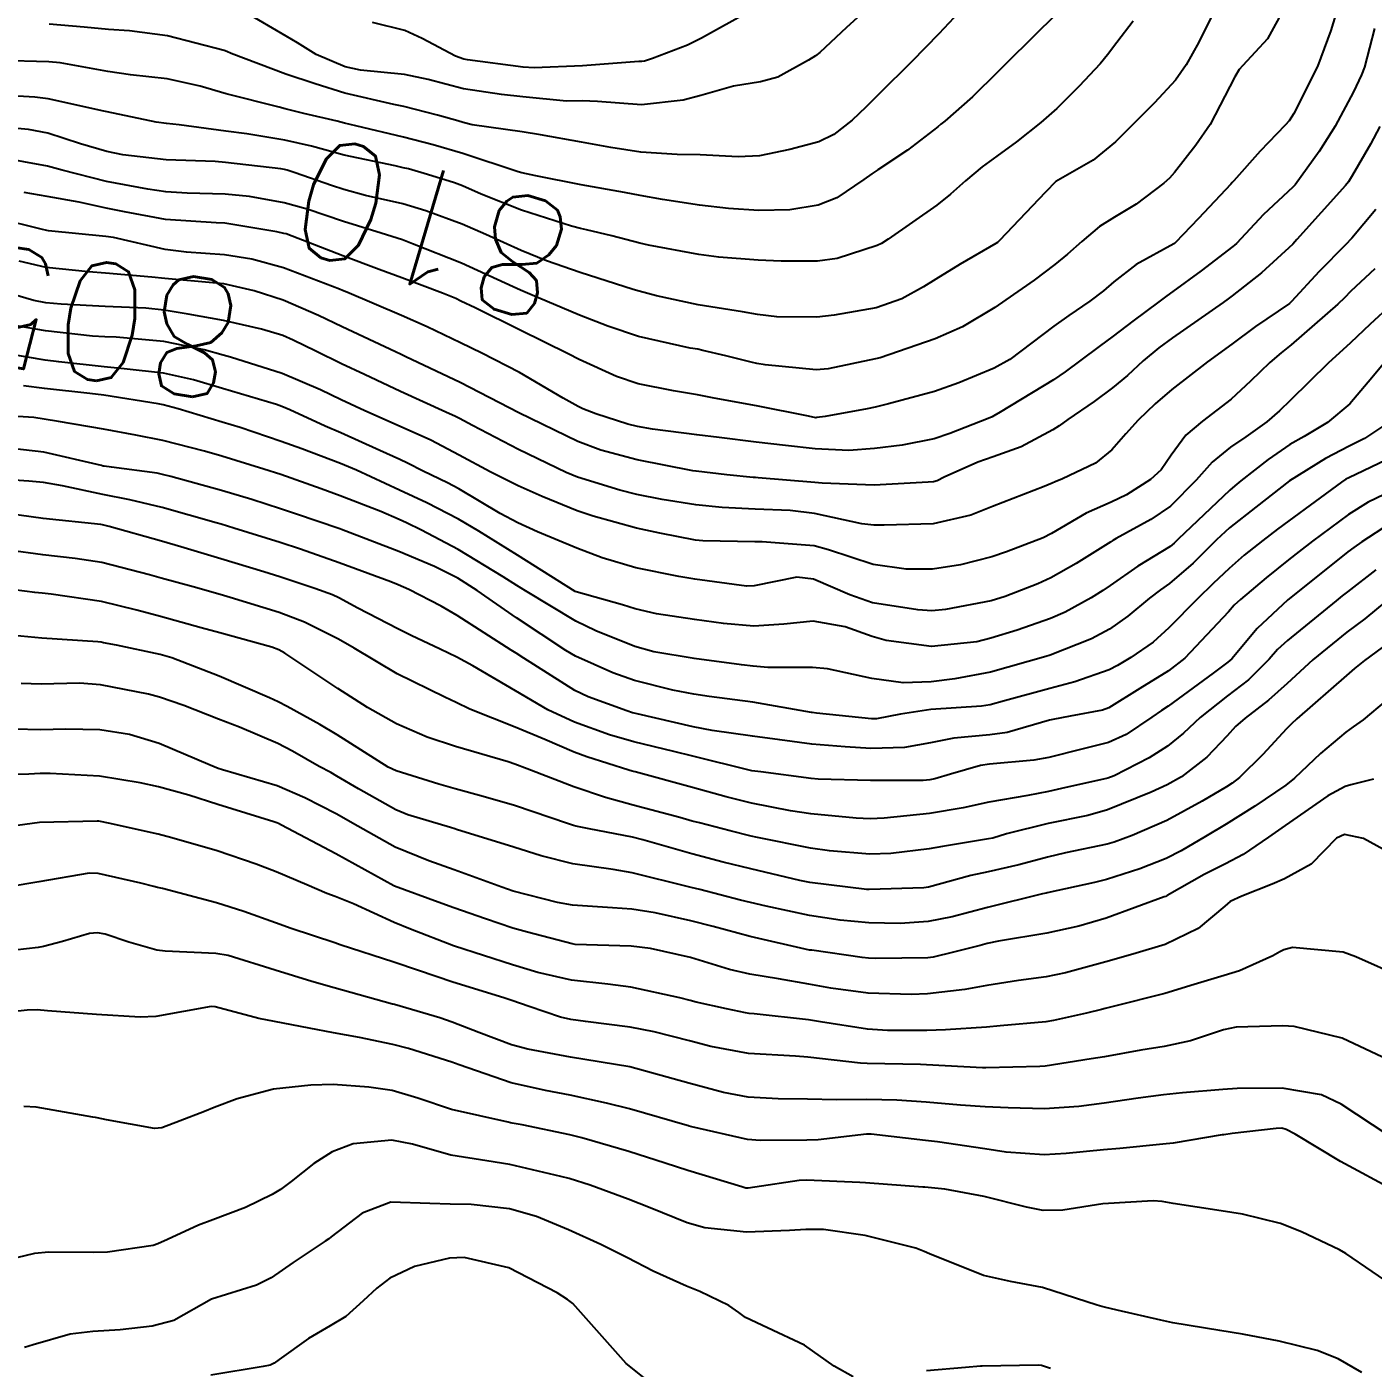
# Model space of a CAD drawing. Header units: metres. Extents: x 307586 to 320046, y 7427249 to 7434250.
# Drawn here: x 319478.85 to 319524.25, y 7429033.68 to 7429078.89 of the extents above; entities that cross this region are included whole.
import ezdxf
from ezdxf.enums import TextEntityAlignment as Align

# ---------------------------------------------------------------- set-up
doc = ezdxf.new("R2010")
doc.units = ezdxf.units.M
doc.header["$MEASUREMENT"] = 0
for name, color, linetype in [('Cotas', 45, 'Continuous'), ('Curvas de Nivel 1m', 11, 'Continuous'), ('Curvas de Nivel 5m', 15, 'Continuous')]:
    doc.layers.add(name, color=color, linetype=linetype)
doc.styles.add('Style-STANDARD', font='STANDARD.shx')

msp = doc.modelspace()

# ---------------------------------------------------------------- linework, layer by layer
at = {"layer": 'Curvas de Nivel 1m', "flags": 128}
for points, elevation in [([(319513.61, 7429079.367), (319511.902, 7429077.685), (319511.59, 7429077.377), (319510.742, 7429076.538), (319509.804, 7429075.708), (319509.673, 7429075.607), (319509.57, 7429075.526), (319508.546, 7429074.737), (319507.548, 7429074.071), (319507.349, 7429073.938), (319507.079, 7429073.745), (319506.161, 7429073.13), (319505.534, 7429072.885), (319504.575, 7429072.727), (319503.532, 7429072.704), (319502.509, 7429072.771), (319501.534, 7429072.886), (319500.284, 7429073.074), (319499.537, 7429073.207), (319499.007, 7429073.308), (319497.54, 7429073.562), (319496.009, 7429073.875), (319495.544, 7429073.973), (319495.417, 7429074.009), (319493.55, 7429074.617), (319492.549, 7429074.911), (319491.555, 7429075.173), (319489.95, 7429075.555), (319489.56, 7429075.648), (319489.313, 7429075.707), (319488.193, 7429075.971), (319487.565, 7429076.127), (319487.365, 7429076.183), (319485.572, 7429076.634), (319484.698, 7429076.887), (319483.58, 7429077.136), (319482.345, 7429077.275), (319481.583, 7429077.386), (319479.977, 7429077.677), (319479.588, 7429077.717), (319477.928, 7429077.755)], 812), ([(319521.276, 7429079.573), (319520.691, 7429078.491), (319519.854, 7429077.587), (319519.728, 7429077.452), (319519.589, 7429077.211), (319518.752, 7429075.602), (319518.271, 7429074.9), (319517.548, 7429073.985), (319517.381, 7429073.786), (319517.195, 7429073.623), (319516.255, 7429072.914), (319515.531, 7429072.479), (319515.017, 7429072.156), (319514.425, 7429071.651), (319513.947, 7429071.225), (319513.511, 7429070.882), (319512.816, 7429070.357), (319511.864, 7429069.684), (319511.49, 7429069.429), (319510.406, 7429068.779), (319509.48, 7429068.37), (319507.63, 7429067.738), (319507.472, 7429067.697), (319505.867, 7429067.358), (319505.469, 7429067.334), (319503.744, 7429067.503), (319503.471, 7429067.548), (319503.277, 7429067.589), (319502.416, 7429067.796), (319501.65, 7429067.983), (319501.475, 7429068.021), (319501.222, 7429068.065), (319499.479, 7429068.457), (319498.44, 7429068.803), (319497.486, 7429069.177), (319495.812, 7429069.877), (319495.495, 7429070.018), (319495.254, 7429070.125), (319493.508, 7429070.921), (319491.86, 7429071.582), (319491.52, 7429071.707), (319490.804, 7429071.937), (319489.527, 7429072.335), (319488.307, 7429072.745), (319487.533, 7429072.964), (319486.359, 7429073.168), (319485.535, 7429073.249), (319484.26, 7429073.289), (319483.536, 7429073.331), (319482.928, 7429073.42), (319481.539, 7429073.673), (319480.038, 7429074.065), (319479.544, 7429074.2), (319477.94, 7429074.487)], 809), ([(319523.055, 7429079.548), (319522.824, 7429078.77), (319522.371, 7429077.558), (319521.577, 7429075.967), (319521.419, 7429075.727), (319521.278, 7429075.573), (319520.435, 7429074.706), (319519.545, 7429073.701), (319519.494, 7429073.641), (319519.452, 7429073.591), (319518.36, 7429072.436), (319517.583, 7429071.619), (319517.55, 7429071.592), (319517.522, 7429071.574), (319516.261, 7429070.883), (319515.503, 7429070.295), (319515.154, 7429069.988), (319514.694, 7429069.648), (319513.983, 7429069.16), (319513.484, 7429068.796), (319511.998, 7429067.682), (319511.47, 7429067.386), (319510.275, 7429066.891), (319509.462, 7429066.6), (319507.905, 7429066.181), (319507.456, 7429066.071), (319507.184, 7429066.014), (319505.773, 7429065.757), (319505.493, 7429065.719), (319505.452, 7429065.716), (319505.212, 7429065.762), (319503.456, 7429066.11), (319502.033, 7429066.376), (319501.46, 7429066.481), (319500.658, 7429066.621), (319499.463, 7429066.857), (319498.73, 7429067.109), (319497.47, 7429067.682), (319497.104, 7429067.864), (319495.481, 7429068.664), (319493.97, 7429069.414), (319493.49, 7429069.648), (319493.317, 7429069.729), (319492.868, 7429069.909), (319491.5, 7429070.427), (319490.735, 7429070.707), (319489.511, 7429071.17), (319487.59, 7429071.911), (319487.522, 7429071.931), (319487.28, 7429071.982), (319485.526, 7429072.269), (319485.239, 7429072.29), (319483.527, 7429072.403), (319482.139, 7429072.651), (319481.53, 7429072.785), (319480.614, 7429072.977), (319479.534, 7429073.169), (319478.757, 7429073.304)], 808), ([(319507.457, 7429079.742), (319506.491, 7429078.865), (319505.596, 7429078.033), (319505.442, 7429077.914), (319505.207, 7429077.764), (319504.17, 7429077.191), (319503.586, 7429077.039), (319502.682, 7429076.891), (319501.581, 7429076.583), (319500.98, 7429076.415), (319499.577, 7429076.262), (319498.098, 7429076.379), (319497.571, 7429076.393), (319497.044, 7429076.392), (319495.573, 7429076.531), (319494.852, 7429076.609), (319493.577, 7429076.806), (319492.384, 7429077.115), (319491.583, 7429077.291), (319490.097, 7429077.433), (319489.587, 7429077.543), (319488.608, 7429077.965), (319487.973, 7429078.35), (319487.599, 7429078.576), (319486.211, 7429079.39)], 814), ([(319516.153, 7429079.089), (319515.6, 7429078.367), (319515.288, 7429077.951), (319515.041, 7429077.646), (319514.34, 7429076.898), (319513.578, 7429076.14), (319513.046, 7429075.668), (319512.226, 7429075.017), (319511.556, 7429074.53), (319511.07, 7429074.175), (319510.497, 7429073.7), (319509.996, 7429073.247), (319509.535, 7429072.881), (319507.89, 7429071.734), (319507.667, 7429071.591), (319507.52, 7429071.521), (319506.179, 7429071.087), (319505.511, 7429070.998), (319504.285, 7429070.998), (319503.512, 7429071.032), (319502.189, 7429071.123), (319501.514, 7429071.213), (319499.814, 7429071.532), (319499.519, 7429071.601), (319498.581, 7429071.844), (319497.722, 7429072.054), (319497.525, 7429072.096), (319497.221, 7429072.168), (319495.531, 7429072.712), (319494.173, 7429073.257), (319493.539, 7429073.533), (319493.271, 7429073.635), (319492.365, 7429073.918), (319491.719, 7429074.101), (319491.545, 7429074.144), (319491.273, 7429074.205), (319489.549, 7429074.566), (319488.452, 7429074.867), (319487.554, 7429075.076), (319486.267, 7429075.282), (319485.557, 7429075.379), (319483.986, 7429075.588), (319483.559, 7429075.631), (319483.209, 7429075.675), (319481.563, 7429076.025), (319481.445, 7429076.051), (319479.569, 7429076.462), (319479.124, 7429076.522), (319477.571, 7429076.617)], 811), ([(319510.114, 7429079.199), (319509.602, 7429078.662), (319508.692, 7429077.724), (319507.582, 7429076.626), (319507.138, 7429076.184), (319506.679, 7429075.749), (319506.058, 7429075.262), (319505.562, 7429075.015), (319504.575, 7429074.753), (319503.554, 7429074.541), (319502.835, 7429074.51), (319501.555, 7429074.583), (319500.785, 7429074.588), (319499.556, 7429074.671), (319498.541, 7429074.828), (319497.554, 7429075.008), (319496.175, 7429075.255), (319495.558, 7429075.353), (319493.863, 7429075.594), (319493.561, 7429075.669), (319493.379, 7429075.721), (319492.695, 7429075.913), (319491.567, 7429076.209), (319491.224, 7429076.278), (319489.574, 7429076.662), (319488.577, 7429076.966), (319487.583, 7429077.3), (319485.739, 7429077.999), (319485.593, 7429078.058), (319485.505, 7429078.09), (319483.599, 7429078.587), (319482.314, 7429078.754), (319481.6, 7429078.803), (319480.783, 7429078.876), (319479.602, 7429078.978)], 813), ([(319524.297, 7429078.842), (319523.959, 7429077.536), (319523.858, 7429077.27), (319523.584, 7429076.696), (319522.966, 7429075.549), (319522.428, 7429074.689), (319521.622, 7429073.569), (319521.542, 7429073.487), (319520.551, 7429072.561), (319519.636, 7429071.589), (319519.577, 7429071.535), (319519.521, 7429071.486), (319518.451, 7429070.664), (319517.498, 7429069.97), (319517.292, 7429069.826), (319517.021, 7429069.625), (319516.15, 7429068.969), (319515.481, 7429068.464), (319515.007, 7429068.115), (319514.394, 7429067.651), (319513.866, 7429067.259), (319513.466, 7429066.997), (319511.671, 7429065.903), (319511.454, 7429065.775), (319511.397, 7429065.747), (319511.264, 7429065.692), (319509.972, 7429065.178), (319509.442, 7429065.005), (319508.371, 7429064.794), (319507.437, 7429064.678), (319506.57, 7429064.615), (319505.436, 7429064.661), (319504.43, 7429064.778), (319503.44, 7429064.895), (319502.194, 7429065.046), (319501.443, 7429065.136), (319499.945, 7429065.325), (319499.447, 7429065.415), (319499.115, 7429065.502), (319498.035, 7429065.851), (319497.601, 7429066.013), (319497.446, 7429066.089), (319496.939, 7429066.377), (319495.463, 7429067.234), (319494.191, 7429067.893), (319493.476, 7429068.242), (319492.345, 7429068.781), (319491.485, 7429069.158), (319489.641, 7429069.949), (319489.494, 7429070.007), (319489.399, 7429070.047), (319487.505, 7429070.764), (319486.441, 7429071.058), (319485.511, 7429071.207), (319484.232, 7429071.293), (319483.513, 7429071.383), (319481.778, 7429071.787), (319481.52, 7429071.829), (319479.577, 7429072.015), (319479.522, 7429072.024), (319479.331, 7429072.073), (319477.868, 7429072.436)], 807), ([(319524.47, 7429075.531), (319524.159, 7429074.939), (319523.548, 7429073.888), (319523.415, 7429073.672), (319523.311, 7429073.543), (319521.679, 7429071.722), (319521.541, 7429071.57), (319520.487, 7429070.601), (319519.496, 7429069.821), (319519.365, 7429069.721), (319519.189, 7429069.595), (319517.481, 7429068.41), (319517.026, 7429068.076), (319516.498, 7429067.63), (319515.962, 7429067.141), (319515.464, 7429066.72), (319514.841, 7429066.264), (319513.956, 7429065.655), (319513.662, 7429065.446), (319513.448, 7429065.305), (319512.382, 7429064.733), (319511.433, 7429064.395), (319510.913, 7429064.213), (319509.788, 7429063.706), (319509.544, 7429063.587), (319509.421, 7429063.555), (319509.247, 7429063.538), (319507.42, 7429063.445), (319505.666, 7429063.512), (319505.421, 7429063.531), (319503.508, 7429063.693), (319503.422, 7429063.695), (319503.343, 7429063.702), (319502.453, 7429063.795), (319501.424, 7429063.908), (319501.31, 7429063.926), (319499.43, 7429064.296), (319498.204, 7429064.618), (319497.433, 7429064.909), (319495.443, 7429065.88), (319493.458, 7429066.903), (319491.627, 7429067.771), (319491.472, 7429067.842), (319491.279, 7429067.932), (319489.481, 7429068.776), (319488.682, 7429069.159), (319487.49, 7429069.676), (319486.516, 7429069.99), (319485.496, 7429070.224), (319485.243, 7429070.256), (319483.499, 7429070.41), (319483.068, 7429070.458), (319481.501, 7429070.593), (319480.929, 7429070.629), (319479.504, 7429070.779), (319478.593, 7429070.997)], 806), ([(319524.308, 7429070.735), (319523.499, 7429069.977), (319523.279, 7429069.76), (319523.061, 7429069.546), (319521.479, 7429068.167), (319521.147, 7429067.902), (319520.759, 7429067.577), (319520.108, 7429066.942), (319519.46, 7429066.335), (319518.491, 7429065.604), (319517.932, 7429065.127), (319517.435, 7429064.457), (319517.096, 7429063.955), (319516.74, 7429063.627), (319515.934, 7429063.119), (319515.415, 7429062.869), (319514.566, 7429062.494), (319513.404, 7429061.81), (319513.116, 7429061.664), (319511.883, 7429061.195), (319511.393, 7429061.029), (319510.335, 7429060.754), (319509.386, 7429060.612), (319508.502, 7429060.608), (319507.388, 7429060.772), (319505.888, 7429061.263), (319505.397, 7429061.395), (319503.648, 7429061.528), (319503.399, 7429061.529), (319501.645, 7429061.561), (319501.4, 7429061.591), (319500.195, 7429061.822), (319499.405, 7429061.997), (319497.948, 7429062.392), (319497.41, 7429062.573), (319496.229, 7429063.058), (319495.418, 7429063.415), (319494.478, 7429063.889), (319493.428, 7429064.457), (319492.472, 7429064.953), (319491.438, 7429065.42), (319490.249, 7429065.942), (319489.448, 7429066.316), (319488.755, 7429066.659), (319487.461, 7429067.211), (319485.715, 7429067.752), (319485.47, 7429067.823), (319484.832, 7429068.006), (319483.476, 7429068.29), (319481.858, 7429068.425), (319481.477, 7429068.44), (319481.065, 7429068.466), (319479.479, 7429068.639), (319478.248, 7429068.856)], 804), ([(319524.853, 7429069.526), (319524.153, 7429068.867), (319523.48, 7429068.241), (319522.736, 7429067.551), (319521.46, 7429066.312), (319521.088, 7429065.942), (319520.661, 7429065.578), (319519.956, 7429065.074), (319519.44, 7429064.723), (319518.818, 7429064.213), (319518.286, 7429063.607), (319517.414, 7429062.738), (319516.752, 7429062.284), (319515.587, 7429061.638), (319515.47, 7429061.571), (319515.401, 7429061.527), (319514.236, 7429060.805), (319513.383, 7429060.321), (319512.936, 7429060.11), (319511.845, 7429059.683), (319511.371, 7429059.546), (319509.828, 7429059.246), (319509.368, 7429059.206), (319508.89, 7429059.239), (319507.37, 7429059.473), (319506.598, 7429059.748), (319505.381, 7429060.27), (319504.812, 7429060.335), (319503.377, 7429060.046), (319503.123, 7429060.038), (319501.38, 7429060.273), (319500.836, 7429060.361), (319499.385, 7429060.656), (319498.249, 7429060.988), (319497.395, 7429061.313), (319496.074, 7429061.873), (319495.406, 7429062.172), (319494.808, 7429062.487), (319493.417, 7429063.312), (319493.032, 7429063.518), (319492.214, 7429063.918), (319491.687, 7429064.188), (319491.427, 7429064.309), (319490.759, 7429064.608), (319489.435, 7429065.201), (319488.909, 7429065.429), (319487.718, 7429065.976), (319487.445, 7429066.097), (319487.268, 7429066.159), (319485.453, 7429066.696), (319484.473, 7429066.995), (319483.461, 7429067.218), (319482.136, 7429067.366), (319481.464, 7429067.433), (319479.93, 7429067.602), (319479.467, 7429067.66), (319477.604, 7429067.965)], 803), ([(319524.596, 7429067.529), (319524.084, 7429066.917), (319523.459, 7429066.185), (319522.71, 7429065.551), (319521.922, 7429065.087), (319521.442, 7429064.811), (319520.703, 7429064.308), (319519.791, 7429063.586), (319519.586, 7429063.424), (319519.42, 7429063.278), (319517.678, 7429061.616), (319517.538, 7429061.481), (319517.399, 7429061.377), (319516.308, 7429060.712), (319515.379, 7429060.059), (319515.131, 7429059.888), (319514.737, 7429059.646), (319513.864, 7429059.159), (319513.366, 7429058.945), (319512.24, 7429058.555), (319511.359, 7429058.284), (319510.887, 7429058.165), (319509.356, 7429058.007), (319507.825, 7429058.2), (319507.359, 7429058.34), (319506.448, 7429058.663), (319505.364, 7429058.86), (319504.379, 7429058.754), (319503.362, 7429058.686), (319502.342, 7429058.774), (319501.364, 7429058.908), (319500.08, 7429059.108), (319499.367, 7429059.272), (319498.937, 7429059.405), (319497.373, 7429059.845), (319497.34, 7429059.86), (319495.391, 7429061.082), (319494.09, 7429061.893), (319493.407, 7429062.291), (319492.338, 7429062.842), (319491.416, 7429063.275), (319489.966, 7429063.945), (319489.425, 7429064.168), (319488.122, 7429064.662), (319487.432, 7429064.918), (319486.05, 7429065.381), (319485.439, 7429065.565), (319483.956, 7429066.015), (319483.445, 7429066.15), (319483.284, 7429066.184), (319481.449, 7429066.47), (319480.974, 7429066.531), (319479.452, 7429066.702), (319478.742, 7429066.793)], 802), ([(319524.73, 7429065.527), (319523.961, 7429065.019), (319523.441, 7429064.757), (319522.643, 7429064.343), (319521.423, 7429063.585), (319520.297, 7429062.698), (319519.407, 7429061.998), (319518.97, 7429061.596), (319518.183, 7429060.816), (319517.381, 7429060.13), (319517.082, 7429059.918), (319516.704, 7429059.627), (319515.977, 7429059.024), (319515.362, 7429058.584), (319514.748, 7429058.257), (319513.353, 7429057.71), (319513.207, 7429057.662), (319511.347, 7429057.137), (319510.139, 7429056.908), (319509.344, 7429056.814), (319508.395, 7429056.776), (319507.345, 7429056.924), (319505.854, 7429057.249), (319505.348, 7429057.296), (319503.834, 7429057.289), (319503.348, 7429057.334), (319502.949, 7429057.386), (319501.351, 7429057.597), (319499.997, 7429057.824), (319499.355, 7429058.006), (319498.041, 7429058.531), (319497.363, 7429058.856), (319495.662, 7429059.877), (319495.376, 7429060.064), (319494.911, 7429060.353), (319493.393, 7429061.268), (319492.164, 7429061.919), (319491.651, 7429062.172), (319491.406, 7429062.285), (319490.791, 7429062.554), (319489.414, 7429063.085), (319488.776, 7429063.319), (319487.421, 7429063.797), (319486.846, 7429063.986), (319485.427, 7429064.421), (319484.843, 7429064.591), (319483.432, 7429064.95), (319482.531, 7429065.131), (319481.436, 7429065.328), (319479.918, 7429065.585), (319479.439, 7429065.669), (319479.082, 7429065.718), (319477.44, 7429065.827)], 801), ([(319525.44, 7429063.52), (319524.08, 7429062.87), (319523.412, 7429062.457), (319522.201, 7429061.558), (319521.753, 7429061.21), (319521.393, 7429060.924), (319520.64, 7429060.321), (319519.771, 7429059.586), (319519.567, 7429059.392), (319519.369, 7429059.173), (319517.902, 7429057.612), (319517.349, 7429057.18), (319516.386, 7429056.586), (319515.336, 7429055.935), (319515.126, 7429055.851), (319514.033, 7429055.653), (319513.444, 7429055.546), (319513.331, 7429055.518), (319511.907, 7429055.098), (319511.323, 7429055.02), (319510.108, 7429054.915), (319509.319, 7429054.757), (319508.446, 7429054.593), (319507.315, 7429054.568), (319506.449, 7429054.616), (319505.317, 7429054.709), (319504.24, 7429054.85), (319503.321, 7429054.977), (319501.957, 7429055.167), (319501.325, 7429055.292), (319499.433, 7429055.728), (319499.332, 7429055.753), (319499.271, 7429055.77), (319499.081, 7429055.834), (319497.781, 7429056.305), (319497.333, 7429056.524), (319495.614, 7429057.613), (319495.351, 7429057.775), (319495.188, 7429057.882), (319493.364, 7429059.048), (319492.818, 7429059.359), (319491.732, 7429059.925), (319491.375, 7429060.083), (319491.126, 7429060.183), (319489.386, 7429060.822), (319488.083, 7429061.279), (319487.396, 7429061.504), (319485.83, 7429061.996), (319485.404, 7429062.124), (319485.23, 7429062.176), (319483.41, 7429062.691), (319482.323, 7429062.948), (319481.414, 7429063.13), (319480.058, 7429063.422), (319479.418, 7429063.535), (319478.921, 7429063.58), (319477.419, 7429063.682)], 799), ([(319524.797, 7429062.138), (319523.864, 7429061.535), (319523.595, 7429061.343), (319523.398, 7429061.188), (319522.48, 7429060.46), (319521.373, 7429059.57), (319520.339, 7429058.604), (319519.478, 7429057.589), (319519.416, 7429057.525), (319519.352, 7429057.473), (319518.859, 7429057.108), (319517.337, 7429055.991), (319517.114, 7429055.843), (319516.791, 7429055.625), (319515.918, 7429055.04), (319515.32, 7429054.767), (319514.429, 7429054.536), (319513.312, 7429054.264), (319512.81, 7429054.168), (319511.308, 7429054.035), (319511.008, 7429053.993), (319509.995, 7429053.703), (319509.471, 7429053.538), (319509.301, 7429053.506), (319509.075, 7429053.487), (319507.3, 7429053.485), (319505.531, 7429053.527), (319505.301, 7429053.548), (319503.6, 7429053.777), (319503.303, 7429053.815), (319503.258, 7429053.826), (319501.31, 7429054.307), (319500.671, 7429054.458), (319499.317, 7429054.79), (319498.503, 7429055.025), (319497.319, 7429055.447), (319496.424, 7429055.869), (319495.332, 7429056.504), (319493.889, 7429057.351), (319493.349, 7429057.639), (319492.783, 7429057.909), (319491.809, 7429058.375), (319491.36, 7429058.597), (319490.011, 7429059.299), (319489.37, 7429059.643), (319489.158, 7429059.741), (319488.561, 7429059.962), (319487.379, 7429060.356), (319486.844, 7429060.522), (319485.387, 7429060.959), (319484.044, 7429061.362), (319483.396, 7429061.549), (319481.622, 7429062.047), (319481.446, 7429062.092), (319481.403, 7429062.101), (319481.343, 7429062.111), (319479.405, 7429062.32), (319477.845, 7429062.531)], 798), ([(319524.337, 7429060.582), (319523.378, 7429059.847), (319523.205, 7429059.713), (319523, 7429059.546), (319521.359, 7429058.207), (319521.028, 7429057.901), (319520.739, 7429057.576), (319520.047, 7429056.882), (319519.34, 7429056.338), (319518.419, 7429055.604), (319517.857, 7429055.08), (319517.318, 7429054.646), (319516.69, 7429054.248), (319515.512, 7429053.638), (319515.302, 7429053.565), (319513.741, 7429053.214), (319513.297, 7429053.118), (319512.604, 7429052.978), (319511.294, 7429052.751), (319510.422, 7429052.568), (319509.29, 7429052.369), (319507.765, 7429052.21), (319507.287, 7429052.192), (319506.817, 7429052.215), (319505.289, 7429052.357), (319504.598, 7429052.458), (319503.292, 7429052.726), (319502.435, 7429052.933), (319501.297, 7429053.247), (319499.36, 7429053.772), (319499.302, 7429053.784), (319499.268, 7429053.796), (319499.15, 7429053.832), (319497.734, 7429054.278), (319497.309, 7429054.44), (319496.314, 7429054.869), (319495.317, 7429055.279), (319493.793, 7429055.895), (319493.326, 7429056.115), (319492.945, 7429056.289), (319491.34, 7429057.083), (319489.884, 7429057.945), (319489.356, 7429058.25), (319488.213, 7429058.818), (319487.365, 7429059.146), (319485.709, 7429059.657), (319485.37, 7429059.758), (319484.458, 7429060.009), (319483.377, 7429060.31), (319482.985, 7429060.42), (319481.385, 7429060.832), (319480.479, 7429060.967), (319479.388, 7429061.089), (319478.228, 7429061.249)], 797), ([(319524.685, 7429059.527), (319523.963, 7429058.938), (319523.362, 7429058.48), (319522.213, 7429057.557), (319521.345, 7429056.753), (319520.723, 7429056.192), (319519.934, 7429055.584), (319519.608, 7429055.308), (319519.324, 7429054.986), (319518.641, 7429054.272), (319517.789, 7429053.613), (319517.3, 7429053.337), (319516.762, 7429053.09), (319515.291, 7429052.495), (319514.626, 7429052.31), (319513.287, 7429052.04), (319511.881, 7429051.681), (319511.423, 7429051.546), (319511.28, 7429051.515), (319509.724, 7429051.258), (319509.275, 7429051.18), (319507.983, 7429051.019), (319507.272, 7429051.006), (319505.915, 7429051.109), (319505.275, 7429051.2), (319503.494, 7429051.563), (319503.28, 7429051.613), (319502.564, 7429051.791), (319501.531, 7429052.052), (319501.286, 7429052.116), (319500.868, 7429052.234), (319499.291, 7429052.656), (319498.358, 7429052.908), (319497.297, 7429053.271), (319495.722, 7429053.876), (319495.304, 7429054.034), (319495.078, 7429054.109), (319493.31, 7429054.629), (319492.345, 7429054.946), (319491.318, 7429055.393), (319490.343, 7429055.94), (319489.333, 7429056.59), (319487.549, 7429057.778), (319487.352, 7429057.894), (319487.116, 7429057.982), (319485.357, 7429058.458), (319484.73, 7429058.635), (319483.363, 7429059.017), (319482.562, 7429059.229), (319481.368, 7429059.518), (319479.667, 7429059.77), (319479.37, 7429059.797), (319479.119, 7429059.823), (319477.372, 7429060.044)], 796), ([(319524.69, 7429056.176), (319523.91, 7429055.534), (319523.575, 7429055.292), (319523.327, 7429055.116), (319522.47, 7429054.398), (319521.596, 7429053.566), (319521.3, 7429053.323), (319520.258, 7429052.615), (319519.287, 7429052.01), (319518.593, 7429051.597), (319517.77, 7429051.111), (319517.272, 7429050.856), (319516.384, 7429050.505), (319515.261, 7429050.147), (319514.855, 7429050.048), (319513.253, 7429049.697), (319513.224, 7429049.69), (319513.103, 7429049.662), (319511.248, 7429049.206), (319510.056, 7429048.891), (319509.243, 7429048.732), (319508.298, 7429048.664), (319507.242, 7429048.686), (319506.275, 7429048.776), (319505.245, 7429048.938), (319503.779, 7429049.243), (319503.249, 7429049.369), (319502.919, 7429049.454), (319501.544, 7429049.806), (319501.254, 7429049.882), (319501.161, 7429049.904), (319499.261, 7429050.375), (319498.622, 7429050.48), (319497.265, 7429050.67), (319496.195, 7429050.945), (319495.273, 7429051.241), (319493.343, 7429051.838), (319493.282, 7429051.855), (319493.14, 7429051.902), (319491.695, 7429052.332), (319491.289, 7429052.493), (319490.04, 7429053.198), (319489.3, 7429053.634), (319489.097, 7429053.749), (319488.709, 7429053.959), (319487.811, 7429054.476), (319487.31, 7429054.73), (319486.027, 7429055.282), (319485.318, 7429055.555), (319484.141, 7429056.012), (319483.327, 7429056.299), (319482.956, 7429056.398), (319481.333, 7429056.712), (319480.628, 7429056.762), (319479.333, 7429056.727), (319478.662, 7429056.751)], 794), ([(319524.257, 7429053.53), (319523.5, 7429053.339), (319523.3, 7429053.28), (319522.719, 7429052.97), (319521.287, 7429051.965), (319521.052, 7429051.806), (319520.721, 7429051.576), (319519.869, 7429050.989), (319519.269, 7429050.679), (319518.55, 7429050.31), (319517.302, 7429049.61), (319517.273, 7429049.589), (319517.253, 7429049.579), (319517.204, 7429049.562), (319515.245, 7429048.848), (319514.319, 7429048.573), (319513.24, 7429048.338), (319511.616, 7429048.064), (319511.236, 7429047.984), (319511.002, 7429047.926), (319510.1, 7429047.701), (319509.409, 7429047.53), (319509.231, 7429047.509), (319507.474, 7429047.485), (319507.231, 7429047.494), (319507.016, 7429047.519), (319505.326, 7429047.759), (319505.243, 7429047.77), (319503.237, 7429048.227), (319501.999, 7429048.557), (319501.242, 7429048.757), (319500.039, 7429049.028), (319499.246, 7429049.146), (319498.597, 7429049.187), (319497.247, 7429049.278), (319496.75, 7429049.367), (319495.252, 7429049.758), (319494.865, 7429049.884), (319493.262, 7429050.474), (319492.405, 7429050.773), (319491.273, 7429051.242), (319490.012, 7429051.943), (319489.287, 7429052.357), (319488.227, 7429052.901), (319487.296, 7429053.3), (319485.452, 7429053.848), (319485.302, 7429053.891), (319485.034, 7429054.003), (319483.31, 7429054.734), (319482.317, 7429055.039), (319481.314, 7429055.197), (319480.164, 7429055.212), (319479.314, 7429055.194), (319478.441, 7429055.21)], 793), ([(319525.272, 7429050.793), (319523.924, 7429051.534), (319523.284, 7429051.668), (319523.008, 7429051.544), (319522.162, 7429050.664), (319521.262, 7429050.168), (319520.839, 7429049.994), (319519.82, 7429049.584), (319519.432, 7429049.407), (319519.25, 7429049.25), (319518.35, 7429048.49), (319517.236, 7429047.957), (319516.142, 7429047.626), (319515.23, 7429047.371), (319513.875, 7429047.005), (319513.225, 7429046.871), (319512.295, 7429046.745), (319511.222, 7429046.573), (319510.48, 7429046.438), (319509.219, 7429046.292), (319508.668, 7429046.266), (319507.219, 7429046.316), (319505.956, 7429046.485), (319505.221, 7429046.618), (319504.198, 7429046.796), (319503.225, 7429046.952), (319502.549, 7429047.113), (319501.23, 7429047.516), (319499.884, 7429047.823), (319499.234, 7429047.894), (319497.344, 7429047.959), (319497.234, 7429047.976), (319495.729, 7429048.366), (319495.239, 7429048.509), (319494.313, 7429048.818), (319493.246, 7429049.195), (319492.724, 7429049.384), (319491.253, 7429049.918), (319491.231, 7429049.93), (319489.269, 7429051.01), (319487.443, 7429051.978), (319487.337, 7429052.033), (319487.284, 7429052.055), (319487.176, 7429052.089), (319485.29, 7429052.672), (319484.314, 7429052.989), (319483.295, 7429053.267), (319482.672, 7429053.405), (319481.299, 7429053.631), (319479.642, 7429053.724), (319479.299, 7429053.715), (319478.919, 7429053.695), (319477.299, 7429053.667)], 792), ([(319525.226, 7429046.84), (319523.668, 7429047.536), (319523.234, 7429047.692), (319521.529, 7429047.859), (319521.235, 7429047.781), (319521.097, 7429047.709), (319520.862, 7429047.574), (319519.745, 7429047.067), (319519.226, 7429046.916), (319518.213, 7429046.611), (319517.22, 7429046.304), (319515.433, 7429045.855), (319515.214, 7429045.797), (319515.089, 7429045.767), (319514.583, 7429045.646), (319513.471, 7429045.396), (319513.208, 7429045.354), (319511.676, 7429045.213), (319511.205, 7429045.174), (319509.833, 7429045.075), (319509.203, 7429045.061), (319507.867, 7429045.06), (319507.203, 7429045.102), (319505.609, 7429045.352), (319505.208, 7429045.412), (319503.376, 7429045.613), (319503.211, 7429045.631), (319503.082, 7429045.653), (319502.445, 7429045.792), (319501.424, 7429046.016), (319501.215, 7429046.067), (319500.874, 7429046.155), (319499.213, 7429046.522), (319498.438, 7429046.615), (319497.216, 7429046.75), (319496.077, 7429047.01), (319495.224, 7429047.273), (319493.268, 7429047.9), (319493.233, 7429047.914), (319491.784, 7429048.468), (319491.241, 7429048.693), (319489.868, 7429049.323), (319489.249, 7429049.573), (319488.972, 7429049.676), (319488.29, 7429049.964), (319487.259, 7429050.403), (319486.585, 7429050.665), (319485.27, 7429051.108), (319483.737, 7429051.555), (319483.278, 7429051.672), (319481.608, 7429052.045), (319481.335, 7429052.101), (319481.284, 7429052.109), (319481.222, 7429052.112), (319479.283, 7429052.07), (319477.54, 7429051.835)], 791), ([(319524.759, 7429041.524), (319523.173, 7429042.575), (319522.51, 7429042.884), (319521.178, 7429043.113), (319519.667, 7429043.096), (319519.178, 7429043.063), (319517.821, 7429042.959), (319517.176, 7429042.889), (319516.328, 7429042.776), (319515.173, 7429042.607), (319514.328, 7429042.492), (319513.171, 7429042.421), (319511.943, 7429042.45), (319511.171, 7429042.482), (319510.334, 7429042.535), (319509.172, 7429042.64), (319508.189, 7429042.704), (319507.173, 7429042.726), (319506.152, 7429042.724), (319505.173, 7429042.745), (319504.186, 7429042.757), (319503.173, 7429042.806), (319502.345, 7429042.963), (319501.178, 7429043.286), (319499.183, 7429043.83), (319497.186, 7429044.16), (319495.742, 7429044.426), (319495.19, 7429044.578), (319494.091, 7429044.993), (319493.197, 7429045.341), (319492.777, 7429045.485), (319491.246, 7429045.929), (319491.203, 7429045.944), (319491.186, 7429045.947), (319489.211, 7429046.493), (319488.464, 7429046.711), (319487.22, 7429047.095), (319485.64, 7429047.58), (319485.228, 7429047.657), (319483.513, 7429047.733), (319483.229, 7429047.765), (319482.286, 7429048.034), (319481.49, 7429048.3), (319481.236, 7429048.35), (319480.967, 7429048.321), (319480.048, 7429048.062), (319479.414, 7429047.884), (319479.23, 7429047.854), (319477.648, 7429047.673)], 789), ([(319525.023, 7429039.632), (319523.149, 7429040.637), (319521.623, 7429041.563), (319521.32, 7429041.723), (319521.165, 7429041.76), (319520.981, 7429041.755), (319519.497, 7429041.587), (319519.208, 7429041.544), (319519.162, 7429041.537), (319517.504, 7429041.26), (319517.157, 7429041.222), (319515.711, 7429041.075), (319515.154, 7429041.03), (319513.896, 7429040.908), (319513.151, 7429040.866), (319511.874, 7429040.957), (319511.154, 7429041.065), (319509.561, 7429041.302), (319509.158, 7429041.352), (319507.324, 7429041.565), (319507.16, 7429041.566), (319505.535, 7429041.376), (319505.157, 7429041.361), (319503.584, 7429041.348), (319503.157, 7429041.378), (319501.276, 7429041.808), (319501.187, 7429041.833), (319501.163, 7429041.838), (319501.122, 7429041.851), (319499.169, 7429042.417), (319498.4, 7429042.609), (319497.173, 7429042.874), (319496.34, 7429043.028), (319495.177, 7429043.291), (319493.425, 7429043.898), (319493.184, 7429043.986), (319491.719, 7429044.453), (319491.19, 7429044.589), (319490.071, 7429044.82), (319489.193, 7429044.977), (319488.367, 7429045.13), (319487.197, 7429045.363), (319486.679, 7429045.459), (319485.201, 7429045.858), (319485.063, 7429045.863), (319483.198, 7429045.527), (319482.676, 7429045.506), (319481.198, 7429045.593), (319479.545, 7429045.721), (319479.2, 7429045.755), (319478.867, 7429045.741), (319477.198, 7429045.559)], 788), ([(319525.101, 7429036.328), (319523.323, 7429037.538), (319523.114, 7429037.66), (319521.829, 7429038.268), (319521.123, 7429038.554), (319519.844, 7429038.864), (319519.127, 7429038.979), (319517.507, 7429039.229), (319517.13, 7429039.289), (319516.83, 7429039.315), (319515.129, 7429039.208), (319513.782, 7429038.998), (319513.126, 7429038.989), (319512.558, 7429039.099), (319511.131, 7429039.465), (319509.806, 7429039.703), (319509.134, 7429039.773), (319509.066, 7429039.778), (319507.136, 7429039.925), (319506.937, 7429039.932), (319505.137, 7429040.012), (319504.896, 7429040.003), (319503.403, 7429039.777), (319503.175, 7429039.737), (319503.132, 7429039.737), (319503.092, 7429039.74), (319502.961, 7429039.783), (319501.141, 7429040.336), (319500.379, 7429040.583), (319499.15, 7429040.972), (319497.57, 7429041.433), (319497.158, 7429041.537), (319495.557, 7429041.874), (319495.217, 7429041.933), (319495.164, 7429041.949), (319495.077, 7429041.968), (319493.168, 7429042.392), (319492.034, 7429042.78), (319491.174, 7429043.028), (319490.385, 7429043.148), (319489.176, 7429043.237), (319488.428, 7429043.21), (319487.174, 7429043.076), (319485.939, 7429042.757), (319485.168, 7429042.459), (319484.84, 7429042.33), (319484.025, 7429042.011), (319483.399, 7429041.778), (319483.159, 7429041.758), (319481.534, 7429042.044), (319481.224, 7429042.109), (319481.164, 7429042.121), (319481.077, 7429042.138), (319479.167, 7429042.47), (319478.745, 7429042.496)], 787), ([(319523.865, 7429033.532), (319523.07, 7429033.987), (319522.358, 7429034.267), (319521.078, 7429034.584), (319519.847, 7429034.817), (319519.083, 7429034.937), (319517.492, 7429035.2), (319517.088, 7429035.287), (319515.622, 7429035.632), (319515.188, 7429035.733), (319515.094, 7429035.752), (319514.941, 7429035.795), (319513.1, 7429036.396), (319512.016, 7429036.59), (319511.104, 7429036.798), (319509.288, 7429037.531), (319509.112, 7429037.611), (319508.824, 7429037.713), (319507.117, 7429038.146), (319505.712, 7429038.344), (319505.119, 7429038.353), (319504.572, 7429038.312), (319503.118, 7429038.254), (319501.718, 7429038.4), (319501.121, 7429038.573), (319499.874, 7429039.074), (319499.128, 7429039.369), (319497.846, 7429039.843), (319497.136, 7429040.063), (319496.857, 7429040.135), (319495.143, 7429040.543), (319494.366, 7429040.667), (319493.147, 7429040.859), (319491.851, 7429041.221), (319491.154, 7429041.358), (319489.855, 7429041.24), (319489.148, 7429040.97), (319488.525, 7429040.573), (319487.762, 7429039.964), (319487.405, 7429039.692), (319487.128, 7429039.527), (319486.228, 7429039.087), (319485.12, 7429038.673), (319484.634, 7429038.489), (319483.591, 7429038.015), (319483.266, 7429037.863), (319483.11, 7429037.808), (319481.569, 7429037.58), (319481.106, 7429037.575), (319479.593, 7429037.578), (319479.105, 7429037.543), (319477.928, 7429037.254)], 786), ([(319501.047, 7429032.242), (319499.063, 7429033.83), (319497.257, 7429035.848), (319497.085, 7429035.984), (319496.735, 7429036.208), (319495.101, 7429037.058), (319493.594, 7429037.406), (319493.105, 7429037.385), (319491.922, 7429037.097), (319491.095, 7429036.707), (319490.65, 7429036.374), (319490.188, 7429035.939), (319489.608, 7429035.414), (319489.074, 7429035.105), (319488.349, 7429034.678), (319487.358, 7429033.967), (319487.194, 7429033.837), (319487.061, 7429033.773), (319486.821, 7429033.734), (319485.057, 7429033.432)], 784)]:
    msp.add_lwpolyline(points, dxfattribs=dict(at, elevation=elevation))
at = {"layer": 'Curvas de Nivel 5m', "flags": 128}
for points, elevation in [([(319518.973, 7429079.6), (319518.371, 7429078.379), (319517.945, 7429077.615), (319517.588, 7429077.099), (319516.878, 7429076.329), (319516.18, 7429075.634), (319515.878, 7429075.328), (319515.563, 7429075.011), (319514.807, 7429074.395), (319513.543, 7429073.679), (319513.196, 7429073.322), (319511.652, 7429071.688), (319511.584, 7429071.627), (319511.521, 7429071.589), (319510.321, 7429070.891), (319509.503, 7429070.388), (319509.084, 7429070.131), (319508.352, 7429069.727), (319507.49, 7429069.424), (319506.074, 7429069.167), (319505.486, 7429069.108), (319504.142, 7429069.118), (319503.487, 7429069.2), (319502.982, 7429069.282), (319501.49, 7429069.523), (319500.08, 7429069.824), (319499.495, 7429069.976), (319499.293, 7429070.036), (319497.504, 7429070.611), (319496.379, 7429071.002), (319495.515, 7429071.352), (319494.327, 7429071.892), (319493.526, 7429072.236), (319492.307, 7429072.695), (319491.533, 7429072.92), (319490.267, 7429073.211), (319489.537, 7429073.404), (319489.125, 7429073.543), (319487.899, 7429073.975), (319487.631, 7429074.066), (319487.544, 7429074.088), (319487.418, 7429074.107), (319485.546, 7429074.321), (319485.2, 7429074.349), (319483.547, 7429074.412), (319482.085, 7429074.579), (319481.549, 7429074.689), (319480.665, 7429074.945), (319479.555, 7429075.303), (319478.912, 7429075.435), (319477.557, 7429075.554)], 810), ([(319503.246, 7429079.422), (319501.6, 7429078.507), (319501.132, 7429078.28), (319499.952, 7429077.826), (319499.681, 7429077.74), (319499.592, 7429077.729), (319499.484, 7429077.724), (319497.589, 7429077.575), (319495.953, 7429077.51), (319495.588, 7429077.534), (319493.711, 7429077.779), (319493.591, 7429077.803), (319493.308, 7429077.904), (319492.181, 7429078.503), (319491.601, 7429078.774), (319490.509, 7429079.036)], 815), ([(319524.334, 7429072.733), (319523.525, 7429071.763), (319523.314, 7429071.543), (319522.423, 7429070.642), (319521.494, 7429069.631), (319521.463, 7429069.601), (319521.422, 7429069.571), (319520.279, 7429068.788), (319519.479, 7429068.2), (319518.663, 7429067.602), (319517.463, 7429066.667), (319516.903, 7429066.181), (319516.32, 7429065.631), (319515.907, 7429065.174), (319515.438, 7429064.632), (319514.889, 7429064.188), (319513.777, 7429063.656), (319513.523, 7429063.558), (319513.421, 7429063.514), (319513.152, 7429063.396), (319511.413, 7429062.717), (319510.683, 7429062.425), (319509.407, 7429062.138), (319507.765, 7429062.093), (319507.406, 7429062.091), (319507.011, 7429062.14), (319505.41, 7429062.481), (319504.592, 7429062.588), (319503.411, 7429062.634), (319502.301, 7429062.686), (319501.413, 7429062.777), (319500.277, 7429062.959), (319499.416, 7429063.129), (319498.852, 7429063.273), (319497.421, 7429063.71), (319497.039, 7429063.864), (319495.431, 7429064.648), (319493.877, 7429065.457), (319493.441, 7429065.691), (319493.301, 7429065.761), (319492.976, 7429065.907), (319491.453, 7429066.597), (319490.236, 7429067.167), (319489.467, 7429067.536), (319488.595, 7429067.963), (319487.835, 7429068.333), (319487.478, 7429068.483), (319486.764, 7429068.703), (319485.483, 7429068.996), (319484.289, 7429069.208), (319483.486, 7429069.341), (319482.866, 7429069.408), (319481.487, 7429069.462), (319480.014, 7429069.538), (319479.488, 7429069.585), (319479.082, 7429069.67), (319477.616, 7429070.098)], 805), ([(319524.675, 7429064.287), (319523.425, 7429063.688), (319523.327, 7429063.639), (319523.182, 7429063.544), (319521.41, 7429062.244), (319521.024, 7429061.957), (319520.525, 7429061.579), (319519.894, 7429061.086), (319519.389, 7429060.633), (319518.857, 7429060.121), (319518.326, 7429059.606), (319517.363, 7429058.627), (319516.831, 7429058.153), (319516.08, 7429057.633), (319515.63, 7429057.358), (319515.349, 7429057.217), (319514.19, 7429056.806), (319513.342, 7429056.585), (319511.823, 7429056.168), (319511.336, 7429056.033), (319511.042, 7429055.987), (319509.335, 7429055.873), (319508.307, 7429055.725), (319507.503, 7429055.564), (319507.33, 7429055.559), (319505.478, 7429055.759), (319505.333, 7429055.772), (319505.314, 7429055.78), (319503.336, 7429056.122), (319501.858, 7429056.322), (319501.339, 7429056.391), (319500.629, 7429056.528), (319499.343, 7429056.861), (319498.615, 7429057.114), (319497.35, 7429057.677), (319497.025, 7429057.863), (319495.364, 7429058.969), (319494.038, 7429059.893), (319493.379, 7429060.306), (319492.602, 7429060.694), (319491.392, 7429061.202), (319489.46, 7429061.949), (319489.403, 7429061.971), (319487.915, 7429062.479), (319487.41, 7429062.648), (319486.443, 7429062.959), (319485.416, 7429063.261), (319483.707, 7429063.73), (319483.421, 7429063.806), (319483.243, 7429063.845), (319481.709, 7429064.046), (319481.457, 7429064.083), (319481.423, 7429064.086), (319481.374, 7429064.099), (319479.428, 7429064.55), (319478.049, 7429064.711)], 800), ([(319524.764, 7429058.121), (319523.959, 7429057.534), (319523.623, 7429057.264), (319523.348, 7429057.028), (319521.679, 7429055.565), (319521.499, 7429055.399), (319521.328, 7429055.222), (319520.529, 7429054.364), (319519.739, 7429053.586), (319519.494, 7429053.395), (319519.3, 7429053.274), (319518.481, 7429052.785), (319517.288, 7429052.135), (319516.124, 7429051.627), (319515.515, 7429051.4), (319515.278, 7429051.334), (319513.878, 7429051.049), (319513.272, 7429050.905), (319512.305, 7429050.637), (319511.264, 7429050.404), (319510.68, 7429050.277), (319509.256, 7429049.888), (319509.102, 7429049.866), (319507.254, 7429049.806), (319507.177, 7429049.808), (319505.257, 7429050.049), (319504.912, 7429050.11), (319503.264, 7429050.501), (319502.332, 7429050.729), (319501.271, 7429051.012), (319499.617, 7429051.487), (319499.279, 7429051.573), (319497.812, 7429051.852), (319497.367, 7429051.942), (319497.284, 7429051.964), (319497.118, 7429052.028), (319495.291, 7429052.645), (319494.236, 7429052.948), (319493.296, 7429053.206), (319492.749, 7429053.36), (319491.302, 7429053.806), (319491.039, 7429053.933), (319489.314, 7429055.025), (319488.728, 7429055.37), (319487.625, 7429055.975), (319487.325, 7429056.136), (319487.035, 7429056.275), (319485.338, 7429057.007), (319483.744, 7429057.619), (319483.349, 7429057.736), (319481.879, 7429058.042), (319481.434, 7429058.129), (319481.354, 7429058.144), (319481.246, 7429058.159), (319479.355, 7429058.279), (319477.698, 7429058.436)], 795), ([(319524.565, 7429044.153), (319523.202, 7429044.803), (319521.581, 7429045.191), (319521.208, 7429045.218), (319519.624, 7429045.169), (319519.205, 7429045.077), (319518.093, 7429044.708), (319517.197, 7429044.522), (319516.419, 7429044.397), (319515.191, 7429044.173), (319514.737, 7429044.097), (319513.186, 7429043.859), (319513.007, 7429043.841), (319511.185, 7429043.797), (319511.078, 7429043.798), (319509.186, 7429043.904), (319508.99, 7429043.908), (319507.186, 7429043.943), (319506.963, 7429043.957), (319505.189, 7429044.161), (319504.767, 7429044.186), (319503.19, 7429044.276), (319501.915, 7429044.52), (319501.196, 7429044.707), (319500.008, 7429045.008), (319499.196, 7429045.172), (319497.684, 7429045.36), (319497.199, 7429045.423), (319496.85, 7429045.506), (319495.795, 7429045.871), (319495.206, 7429046.072), (319494.936, 7429046.153), (319493.215, 7429046.689), (319492.063, 7429047.075), (319491.224, 7429047.361), (319489.415, 7429047.948), (319489.234, 7429048.01), (319487.762, 7429048.496), (319487.24, 7429048.686), (319486.164, 7429049.07), (319485.247, 7429049.362), (319483.427, 7429049.842), (319483.252, 7429049.879), (319483.136, 7429049.906), (319482.69, 7429050.028), (319481.257, 7429050.345), (319480.956, 7429050.355), (319479.253, 7429050.07), (319477.249, 7429049.736)], 790), ([(319506.71, 7429033.385), (319506.079, 7429033.745), (319505.073, 7429034.443), (319503.826, 7429035.029), (319503.087, 7429035.378), (319502.858, 7429035.552), (319502.526, 7429035.788), (319501.542, 7429036.255), (319501.092, 7429036.436), (319499.975, 7429036.946), (319499.106, 7429037.391), (319498.207, 7429037.839), (319497.118, 7429038.339), (319496.041, 7429038.785), (319495.125, 7429039.039), (319493.833, 7429039.185), (319493.126, 7429039.2), (319492.443, 7429039.227), (319491.126, 7429039.271), (319490.16, 7429038.902), (319489.114, 7429038.095), (319489.031, 7429038.034), (319488.907, 7429037.952), (319487.833, 7429037.232), (319487.094, 7429036.721), (319486.596, 7429036.471), (319485.083, 7429036), (319483.812, 7429035.277), (319483.074, 7429035.089), (319482.002, 7429034.966), (319481.072, 7429034.91), (319480.308, 7429034.82), (319479.067, 7429034.461), (319478.769, 7429034.369)], 785), ([(319513.373, 7429033.657), (319513.064, 7429033.76), (319512.954, 7429033.772), (319511.064, 7429033.745), (319511.01, 7429033.745), (319510.499, 7429033.696), (319509.191, 7429033.579)], 785)]:
    msp.add_lwpolyline(points, dxfattribs=dict(at, elevation=elevation))

# ---------------------------------------------------------------- texts
at = {"layer": 'Cotas', "style": 'Style-STANDARD'}
for s, rotation, p in [('810', 163.4116, (319492.481, 7429072.09, 810)), ('805', 170.6985, (319481.371, 7429068.953, 805))]:
    msp.add_text(s, height=4, rotation=rotation, dxfattribs=at).set_placement(p, align=Align.MIDDLE_CENTER)

doc.saveas('drawing.dxf')
